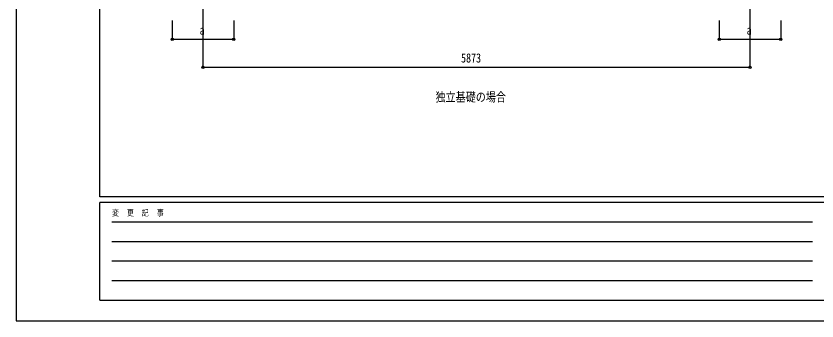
# Model space of a CAD drawing. Units: millimetres, scale not verified. Extents: x -12615 to 12615, y -8910 to 8910.
# Drawn here: x -12615 to -4016, y -8910 to -5632 of the extents above; entities that cross this region are included whole.
import ezdxf
from ezdxf.enums import TextEntityAlignment as Align

# ---------------------------------------------------------------- set-up
doc = ezdxf.new("R2010")
doc.units = ezdxf.units.MM
doc.header["$LTSCALE"] = 40
for name, color, linetype in [('0-2_USER1', 3, 'Continuous'), ('0-3_YKK_12', 2, 'Continuous'), ('0-6_YKK_D', 6, 'Continuous'), ('0-7_YKK_ZWAK', 7, 'Continuous')]:
    doc.layers.add(name, color=color, linetype=linetype)
doc.styles.add('ＭＳ ゴシック', font='')
doc.styles.get('ＭＳ ゴシック').set_extended_font_data('MS Gothic')

msp = doc.modelspace()

# ---------------------------------------------------------------- linework, layer by layer
at = {"layer": '0-3_YKK_12'}
for p, q in [((-10608.15, -5332.18), (-10608.15, -5832.18)), ((-4735.15, -5332.18), (-4735.15, -5832.18))]:
    msp.add_line(p, q, dxfattribs=at)
at = {"layer": '0-6_YKK_D'}
for p, q in [((-10938.15, -5682.18), (-10938.15, -5883.18)), ((-10278.15, -5682.18), (-10278.15, -5883.18)), ((-5065.15, -5682.18), (-5065.15, -5883.18)), ((-4405.15, -5682.18), (-4405.15, -5883.18)), ((-10608.15, -5833.18), (-10608.15, -6183.18)), ((-4735.15, -5833.18), (-4735.15, -6183.18)), ((-10938.15, -5882.18), (-10278.15, -5882.18)), ((-5065.15, -5882.18), (-4405.15, -5882.18)), ((-10608.15, -6182.18), (-4735.15, -6182.18))]:
    msp.add_line(p, q, dxfattribs=at)
for centre in [(-10938.15, -5882.18), (-10278.15, -5882.18), (-5065.15, -5882.18), (-4405.15, -5882.18), (-10608.15, -6182.18), (-4735.15, -6182.18)]:
    msp.add_circle(centre, 12.75, dxfattribs=at)
at = {"layer": '0-7_YKK_ZWAK'}
for p, q in [((-11714.94, -7575), (-11714.94, 8325)), ((11685.06, -7575), (-11714.94, -7575)), ((-3914.94, -7635), (-11714.94, -7635)), ((-11714.94, -8685), (-11714.94, -7635)), ((-11587.44, -7845), (-4064.94, -7845)), ((-11587.44, -8055), (-4064.94, -8055)), ((-11587.44, -8265), (-4064.94, -8265)), ((-11587.44, -8475), (-4064.94, -8475)), ((-11714.94, -8685), (-3914.94, -8685))]:
    msp.add_line(p, q, dxfattribs=at)
msp.add_lwpolyline([(-12615, -8910), (12615, -8910), (12615, 8910), (-12615, 8910)], close=True, dxfattribs=at)

# ---------------------------------------------------------------- texts
at = {"layer": '0-2_USER1', "style": 'ＭＳ ゴシック', "width": 0.8}
msp.add_text('独立基礎の場合', height=98.97, dxfattribs=at).set_placement((-8110.92, -6581.19), align=Align.BOTTOM_LEFT)
at = {"layer": '0-6_YKK_D', "style": 'ＭＳ ゴシック', "width": 0.8}
for s, p in [('a', (-10644.15, -5862.18)), ('a', (-4771.15, -5862.18)), ('5873', (-7837.25, -6162.18))]:
    msp.add_text(s, height=98.97, dxfattribs=at).set_placement(p, align=Align.BOTTOM_LEFT)
at = {"layer": '0-7_YKK_ZWAK', "style": 'ＭＳ ゴシック', "width": 0.8}
msp.add_text('変  更  記  事', height=65.98, dxfattribs=at).set_placement((-11583.93, -7800), align=Align.BOTTOM_LEFT)

doc.saveas('drawing.dxf')
